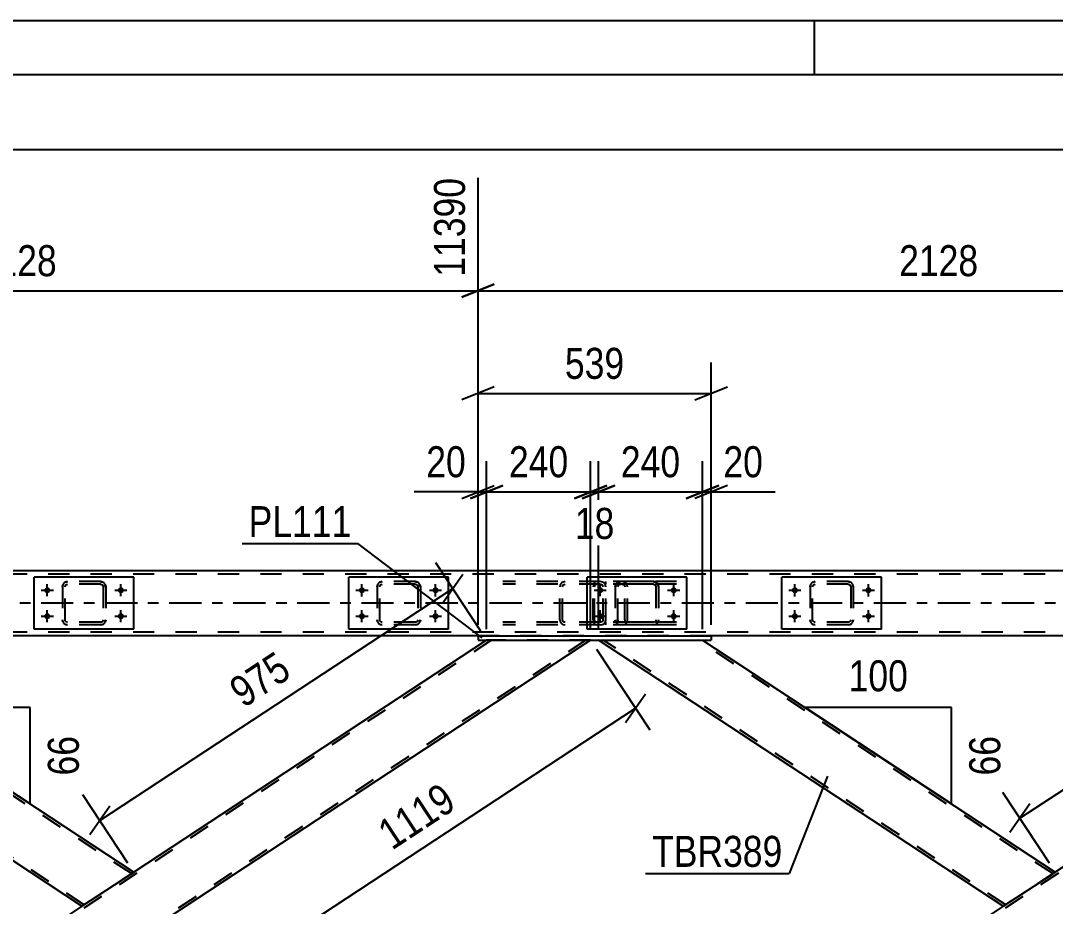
# Model space of a CAD drawing. Header units: millimetres. Extents: x -858 to 331, y -869 to -28.
# Drawn here: x -371.9 to -276.3, y -109.4 to -27.6 of the extents above; entities that cross this region are included whole.
import ezdxf

# ---------------------------------------------------------------- set-up
doc = ezdxf.new("R2010")
doc.units = ezdxf.units.MM
doc.linetypes.add('DXK_LINE_DOT2', pattern=[3.9198, 1.9599, -1.9599])
doc.linetypes.add('DXK_LINE_DOT3', pattern=[5.9187, 2.979, -0.9799, 0.9799, -0.9799])
doc.styles.add('Arial Narrow', font='ARIALN.TTF', dxfattribs={"height": 0.2})

# ---------------------------------------------------------------- blocks, each defined once
blk = doc.blocks.new('Unknown-570393797-1134')
at = {"color": 5, "linetype": 'Continuous'}
for p, q in [((331.435, -27.579), (-857.565, -27.579)), ((-298.565, -32.579), (-298.565, -27.579)), ((326.435, -32.579), (-852.565, -32.579))]:
    blk.add_line(p, q, dxfattribs=at)
blk = doc.blocks.new('Part-570393797-2631 - 2628')
at = {"color": 2, "linetype": 'Continuous'}
for p, q in [((-292.364, -79.008), (-301.564, -79.008)), ((-301.564, -83.808), (-301.564, -79.008)), ((-292.364, -83.808), (-292.364, -79.008)), ((-292.364, -83.808), (-301.564, -83.808))]:
    blk.add_line(p, q, dxfattribs=at)
blk = doc.blocks.new('Part-570393797-2632 - 2628')
at = {"color": 7, "linetype": 'DXK_LINE_DOT2'}
for p, q in [((-298.964, -79.888), (-298.928, -79.705)), ((-298.928, -79.705), (-298.964, -79.888)), ((-298.964, -79.888), (-298.964, -82.928)), ((-298.724, -79.888), (-298.706, -79.796)), ((-298.724, -82.928), (-298.724, -79.888)), ((-298.706, -79.796), (-298.654, -79.719)), ((-298.668, -79.445), (-298.484, -79.408)), ((-298.484, -79.408), (-298.668, -79.445)), ((-298.654, -79.719), (-298.576, -79.667)), ((-298.576, -79.667), (-298.484, -79.648)), ((-295.444, -79.408), (-298.484, -79.408)), ((-295.444, -79.648), (-298.484, -79.648)), ((-295.444, -79.408), (-295.261, -79.445)), ((-295.261, -79.445), (-295.444, -79.408)), ((-295.444, -79.648), (-295.352, -79.667)), ((-295.352, -79.667), (-295.274, -79.719)), ((-295.274, -79.719), (-295.222, -79.796)), ((-295.222, -79.796), (-295.204, -79.888)), ((-295.204, -79.888), (-295.204, -82.928)), ((-295.001, -79.705), (-294.964, -79.888)), ((-294.964, -79.888), (-295.001, -79.705)), ((-294.964, -79.888), (-294.964, -82.928)), ((-298.928, -83.112), (-298.964, -82.928)), ((-298.964, -82.928), (-298.928, -83.112)), ((-298.706, -83.02), (-298.724, -82.928)), ((-298.654, -83.098), (-298.706, -83.02)), ((-298.576, -83.15), (-298.654, -83.098)), ((-298.484, -83.168), (-298.576, -83.15)), ((-295.352, -83.15), (-295.444, -83.168)), ((-295.274, -83.098), (-295.352, -83.15)), ((-295.222, -83.02), (-295.274, -83.098)), ((-295.204, -82.928), (-295.222, -83.02)), ((-294.964, -82.928), (-295.001, -83.112)), ((-295.001, -83.112), (-294.964, -82.928)), ((-298.484, -83.408), (-298.668, -83.372)), ((-298.668, -83.372), (-298.484, -83.408)), ((-295.444, -83.168), (-298.484, -83.168)), ((-295.444, -83.408), (-298.484, -83.408)), ((-295.261, -83.372), (-295.444, -83.408)), ((-295.444, -83.408), (-295.261, -83.372))]:
    blk.add_line(p, q, dxfattribs=at)
at = {"color": 7, "linetype": 'DXK_LINE_DOT3'}
blk.add_line((-296.964, -81.408), (-296.964, -81.408), dxfattribs=at)
at = {"color": 7, "linetype": 'DXK_LINE_DOT2'}
for centre, start, end in [((-298.484, -79.888), 112.5, 157.5), ((-298.484, -79.888), 112.5, 157.5), ((-295.444, -79.888), 22.5, 67.5), ((-295.444, -79.888), 22.5, 67.5), ((-298.484, -82.928), 202.5, 247.5), ((-298.484, -82.928), 202.5, 247.5), ((-295.444, -82.928), 292.5, 337.5), ((-295.444, -82.928), 292.5, 337.5)]:
    blk.add_arc(centre, 0.48, start, end, dxfattribs=at)
blk = doc.blocks.new('Part-570393797-2636 - 2628')
at = {"color": 7, "linetype": 'DXK_LINE_DOT2'}
for p, q in [((-316.957, -79.887), (-316.92, -79.703)), ((-316.92, -79.703), (-316.957, -79.887)), ((-316.957, -79.887), (-316.957, -82.927)), ((-316.717, -79.887), (-316.699, -79.795)), ((-316.717, -82.927), (-316.717, -79.887)), ((-316.699, -79.795), (-316.646, -79.717)), ((-316.66, -79.443), (-316.477, -79.407)), ((-316.477, -79.407), (-316.66, -79.443)), ((-316.646, -79.717), (-316.569, -79.665)), ((-316.569, -79.665), (-316.477, -79.647)), ((-313.437, -79.407), (-316.477, -79.407)), ((-313.437, -79.647), (-316.477, -79.647)), ((-313.437, -79.407), (-313.253, -79.443)), ((-313.253, -79.443), (-313.437, -79.407)), ((-313.437, -79.647), (-313.345, -79.665)), ((-313.345, -79.665), (-313.267, -79.717)), ((-313.267, -79.717), (-313.215, -79.795)), ((-313.215, -79.795), (-313.197, -79.887)), ((-313.197, -79.887), (-313.197, -82.927)), ((-312.993, -79.703), (-312.957, -79.887)), ((-312.957, -79.887), (-312.993, -79.703)), ((-312.957, -79.887), (-312.957, -82.927)), ((-316.92, -83.11), (-316.957, -82.927)), ((-316.957, -82.927), (-316.92, -83.11)), ((-316.699, -83.019), (-316.717, -82.927)), ((-316.646, -83.096), (-316.699, -83.019)), ((-316.569, -83.149), (-316.646, -83.096)), ((-316.477, -83.167), (-316.569, -83.149)), ((-313.345, -83.149), (-313.437, -83.167)), ((-313.267, -83.096), (-313.345, -83.149)), ((-313.215, -83.019), (-313.267, -83.096)), ((-313.197, -82.927), (-313.215, -83.019)), ((-312.957, -82.927), (-312.993, -83.11)), ((-312.993, -83.11), (-312.957, -82.927)), ((-316.477, -83.407), (-316.66, -83.37)), ((-316.66, -83.37), (-316.477, -83.407)), ((-313.437, -83.167), (-316.477, -83.167)), ((-313.437, -83.407), (-316.477, -83.407)), ((-313.253, -83.37), (-313.437, -83.407)), ((-313.437, -83.407), (-313.253, -83.37))]:
    blk.add_line(p, q, dxfattribs=at)
at = {"color": 7, "linetype": 'DXK_LINE_DOT3'}
blk.add_line((-314.957, -81.407), (-314.957, -81.407), dxfattribs=at)
at = {"color": 7, "linetype": 'DXK_LINE_DOT2'}
for centre, start, end in [((-316.477, -79.887), 112.5, 157.5), ((-316.477, -79.887), 112.5, 157.5), ((-313.437, -79.887), 22.5, 67.5), ((-313.437, -79.887), 22.5, 67.5), ((-316.477, -82.927), 202.5, 247.5), ((-316.477, -82.927), 202.5, 247.5), ((-313.437, -82.927), 292.5, 337.5), ((-313.437, -82.927), 292.5, 337.5)]:
    blk.add_arc(centre, 0.48, start, end, dxfattribs=at)
blk = doc.blocks.new('Bolt-570393797-2643 - 2628')
at = {"linetype": 'Continuous'}
for points in [[(-340.364, -79.928, -1), (-340.364, -80.488, -1)], [(-333.564, -79.928, -1), (-333.564, -80.488, -1)], [(-340.364, -82.328, -1), (-340.364, -82.888, -1)], [(-333.564, -82.328, -1), (-333.564, -82.888, -1)]]:
    blk.add_hatch(color=1, dxfattribs=at).paths.add_polyline_path(points)
at = {"color": 1, "linetype": 'Continuous'}
for p, q in [((-340.924, -80.208), (-339.804, -80.208)), ((-340.364, -80.768), (-340.364, -79.648)), ((-334.124, -80.208), (-333.004, -80.208)), ((-333.564, -80.768), (-333.564, -79.648)), ((-340.364, -83.168), (-340.364, -82.048)), ((-333.564, -83.168), (-333.564, -82.048)), ((-340.924, -82.608), (-339.804, -82.608)), ((-334.124, -82.608), (-333.004, -82.608))]:
    blk.add_line(p, q, dxfattribs=at)
blk = doc.blocks.new('Bolt-570393797-2678 - 2628')
at = {"linetype": 'Continuous'}
for points in [[(-300.364, -79.928, -1), (-300.364, -80.488, -1)], [(-293.564, -79.928, -1), (-293.564, -80.488, -1)], [(-300.364, -82.328, -1), (-300.364, -82.888, -1)], [(-293.564, -82.328, -1), (-293.564, -82.888, -1)]]:
    blk.add_hatch(color=1, dxfattribs=at).paths.add_polyline_path(points)
at = {"color": 1, "linetype": 'Continuous'}
for p, q in [((-300.924, -80.208), (-299.804, -80.208)), ((-300.364, -80.768), (-300.364, -79.648)), ((-294.124, -80.208), (-293.004, -80.208)), ((-293.564, -80.768), (-293.564, -79.648)), ((-300.364, -83.168), (-300.364, -82.048)), ((-293.564, -83.168), (-293.564, -82.048)), ((-300.924, -82.608), (-299.804, -82.608)), ((-294.124, -82.608), (-293.004, -82.608))]:
    blk.add_line(p, q, dxfattribs=at)
blk = doc.blocks.new('Bolt-570393797-2719 - 2628')
at = {"linetype": 'Continuous'}
for points in [[(-318.357, -79.927, -1), (-318.357, -80.487, -1)], [(-311.557, -79.927, -1), (-311.557, -80.487, -1)], [(-318.357, -82.327, -1), (-318.357, -82.887, -1)], [(-311.557, -82.327, -1), (-311.557, -82.887, -1)]]:
    blk.add_hatch(color=1, dxfattribs=at).paths.add_polyline_path(points)
at = {"color": 1, "linetype": 'Continuous'}
for p, q in [((-318.917, -80.207), (-317.797, -80.207)), ((-318.357, -80.767), (-318.357, -79.647)), ((-312.117, -80.207), (-310.997, -80.207)), ((-311.557, -80.767), (-311.557, -79.647)), ((-318.357, -83.167), (-318.357, -82.047)), ((-311.557, -83.167), (-311.557, -82.047)), ((-318.917, -82.607), (-317.797, -82.607)), ((-312.117, -82.607), (-310.997, -82.607))]:
    blk.add_line(p, q, dxfattribs=at)
blk = doc.blocks.new('Part-570393797-2852 - 2628')
at = {"color": 7, "linetype": 'DXK_LINE_DOT2'}
for p, q in [((-318.977, -79.705), (-318.998, -79.888)), ((-318.998, -82.928), (-318.998, -79.888)), ((-318.919, -79.549), (-318.977, -79.705)), ((-318.832, -79.445), (-318.919, -79.549)), ((-318.863, -79.888), (-318.853, -79.796)), ((-318.863, -82.928), (-318.863, -79.888)), ((-318.853, -79.796), (-318.824, -79.719)), ((-318.729, -79.408), (-318.832, -79.445)), ((-318.824, -79.719), (-318.78, -79.667)), ((-318.78, -79.667), (-318.729, -79.648)), ((-311.287, -79.408), (-318.729, -79.408)), ((-311.287, -79.648), (-318.729, -79.648)), ((-317.831, -79.648), (-317.831, -79.408)), ((-316.129, -79.445), (-316.322, -79.408)), ((-316.322, -79.648), (-316.225, -79.667)), ((-316.225, -79.667), (-316.144, -79.719)), ((-316.144, -79.719), (-316.089, -79.796)), ((-316.089, -79.796), (-316.07, -79.888)), ((-316.07, -82.928), (-316.07, -79.888)), ((-315.818, -79.888), (-315.857, -79.705)), ((-315.818, -82.928), (-315.818, -79.888)), ((-318.998, -82.928), (-318.977, -83.112)), ((-318.977, -83.112), (-318.919, -83.268)), ((-318.853, -83.02), (-318.863, -82.928)), ((-318.824, -83.098), (-318.853, -83.02)), ((-318.78, -83.15), (-318.824, -83.098)), ((-318.729, -83.168), (-318.78, -83.15)), ((-316.225, -83.15), (-316.322, -83.168)), ((-316.144, -83.098), (-316.225, -83.15)), ((-316.089, -83.02), (-316.144, -83.098)), ((-316.07, -82.928), (-316.089, -83.02)), ((-315.857, -83.112), (-315.818, -82.928)), ((-318.919, -83.268), (-318.832, -83.372)), ((-318.832, -83.372), (-318.729, -83.408)), ((-311.287, -83.168), (-318.729, -83.168)), ((-311.287, -83.408), (-318.729, -83.408)), ((-317.831, -83.408), (-317.831, -83.168)), ((-316.322, -83.408), (-316.129, -83.372))]:
    blk.add_line(p, q, dxfattribs=at)
for centre, start, end in [((-316.307, -79.904), 23.89514, 68.84868), ((-316.307, -82.913), 291.15132, 336.10486)]:
    blk.add_arc(centre, 0.492, start, end, dxfattribs=at)
blk = doc.blocks.new('Part-570393797-2738 - 2628')
at = {"color": 7, "linetype": 'DXK_LINE_DOT2'}
for p, q in [((-124.364, -78.728), (-785.238, -78.728)), ((-124.364, -78.408), (-777.282, -78.408)), ((-124.364, -84.088), (-785.238, -84.088)), ((-308.095, -84.408), (-329.641, -84.408))]:
    blk.add_line(p, q, dxfattribs=at)
at = {"color": 2, "linetype": 'Continuous'}
for p, q in [((-215.396, -78.408), (-414.518, -78.408)), ((-329.641, -84.408), (-393.229, -84.408)), ((-244.507, -84.408), (-308.095, -84.408))]:
    blk.add_line(p, q, dxfattribs=at)
at = {"color": 7, "linetype": 'DXK_LINE_DOT3'}
blk.add_line((-124.364, -81.408), (-785.238, -81.408), dxfattribs=at)
blk = doc.blocks.new('Bolt-570393797-2810 - 2628')
at = {"linetype": 'Continuous'}
for points in [[(-369.437, -79.927, -1), (-369.437, -80.487, -1)], [(-362.637, -79.927, -1), (-362.637, -80.487, -1)], [(-369.437, -82.327, -1), (-369.437, -82.887, -1)], [(-362.637, -82.327, -1), (-362.637, -82.887, -1)]]:
    blk.add_hatch(color=1, dxfattribs=at).paths.add_polyline_path(points)
at = {"color": 1, "linetype": 'Continuous'}
for p, q in [((-369.997, -80.207), (-368.877, -80.207)), ((-369.437, -80.767), (-369.437, -79.647)), ((-363.197, -80.207), (-362.077, -80.207)), ((-362.637, -80.767), (-362.637, -79.647)), ((-369.437, -83.167), (-369.437, -82.047)), ((-362.637, -83.167), (-362.637, -82.047)), ((-369.997, -82.607), (-368.877, -82.607)), ((-363.197, -82.607), (-362.077, -82.607))]:
    blk.add_line(p, q, dxfattribs=at)
blk = doc.blocks.new('Part-570393797-2811 - 2628')
at = {"color": 2, "linetype": 'Continuous'}
for p, q in [((-361.437, -79.007), (-370.637, -79.007)), ((-370.637, -83.807), (-370.637, -79.007)), ((-361.437, -83.807), (-361.437, -79.007)), ((-361.437, -83.807), (-370.637, -83.807))]:
    blk.add_line(p, q, dxfattribs=at)
blk = doc.blocks.new('Part-570393797-2829 - 2628')
at = {"color": 7, "linetype": 'DXK_LINE_DOT2'}
for p, q in [((-243.27, -84.808), (-319.585, -135.007)), ((-234.536, -84.808), (-310.851, -135.007)), ((-234.099, -84.808), (-243.707, -84.808)), ((-276.301, -106.248), (-281.105, -109.408)), ((-271.497, -109.408), (-276.301, -112.568)), ((-318.868, -134.248), (-320.022, -135.007)), ((-310.414, -135.007), (-320.022, -135.007))]:
    blk.add_line(p, q, dxfattribs=at)
at = {"color": 2, "linetype": 'Continuous'}
for p, q in [((-243.707, -84.808), (-276.301, -106.248)), ((-234.099, -84.808), (-271.497, -109.408)), ((-281.105, -109.408), (-318.868, -134.248)), ((-276.301, -112.568), (-310.414, -135.007))]:
    blk.add_line(p, q, dxfattribs=at)
blk = doc.blocks.new('Part-570393797-2839 - 2628')
at = {"color": 2, "linetype": 'Continuous'}
for p, q in [((-332.364, -79.008), (-341.564, -79.008)), ((-341.564, -83.808), (-341.564, -79.008)), ((-332.364, -83.808), (-332.364, -79.008)), ((-332.364, -83.808), (-341.564, -83.808))]:
    blk.add_line(p, q, dxfattribs=at)
blk = doc.blocks.new('Part-570393797-2870 - 2628')
at = {"color": 7, "linetype": 'DXK_LINE_DOT2'}
for p, q in [((-328.404, -84.808), (-404.719, -135.007)), ((-319.67, -84.808), (-395.985, -135.007)), ((-319.233, -84.808), (-328.841, -84.808)), ((-361.435, -106.248), (-366.239, -109.408)), ((-356.631, -109.408), (-361.435, -112.568)), ((-404.002, -134.248), (-405.156, -135.007)), ((-395.548, -135.007), (-405.156, -135.007))]:
    blk.add_line(p, q, dxfattribs=at)
at = {"color": 2, "linetype": 'Continuous'}
for p, q in [((-328.841, -84.808), (-361.435, -106.248)), ((-319.233, -84.808), (-356.631, -109.408)), ((-366.239, -109.408), (-404.002, -134.248)), ((-361.435, -112.568), (-395.548, -135.007))]:
    blk.add_line(p, q, dxfattribs=at)
blk = doc.blocks.new('Part-570393797-2899 - 2628')
at = {"color": 2, "linetype": 'Continuous'}
for p, q in [((-281.105, -109.408), (-318.503, -84.808)), ((-308.895, -84.808), (-276.301, -106.248)), ((-281.105, -109.408), (-276.57, -106.426)), ((-276.334, -106.27), (-276.57, -106.426)), ((-276.301, -106.248), (-276.334, -106.27))]:
    blk.add_line(p, q, dxfattribs=at)
at = {"color": 7, "linetype": 'DXK_LINE_DOT2'}
for p, q in [((-318.503, -84.808), (-308.895, -84.808)), ((-280.886, -109.264), (-318.066, -84.808)), ((-276.519, -106.392), (-309.332, -84.808)), ((-276.57, -106.426), (-276.429, -106.332))]:
    blk.add_line(p, q, dxfattribs=at)
blk = doc.blocks.new('Part-570393797-2998 - 2628')
at = {"color": 2, "linetype": 'Continuous'}
for p, q in [((-310.357, -79.007), (-319.557, -79.007)), ((-319.557, -83.807), (-319.557, -79.007)), ((-310.357, -83.807), (-310.357, -79.007)), ((-310.357, -83.807), (-319.557, -83.807))]:
    blk.add_line(p, q, dxfattribs=at)
blk = doc.blocks.new('Part-570393797-3191 - 2628')
at = {"color": 7, "linetype": 'DXK_LINE_DOT2'}
for p, q in [((-318.342, -79.408), (-327.356, -79.408)), ((-318.342, -79.648), (-327.356, -79.648)), ((-322.049, -79.705), (-322.088, -79.888)), ((-322.088, -82.928), (-322.088, -79.888)), ((-321.833, -79.888), (-321.813, -79.796)), ((-321.833, -82.928), (-321.833, -79.888)), ((-321.813, -79.796), (-321.758, -79.719)), ((-321.577, -79.408), (-321.773, -79.445)), ((-321.758, -79.719), (-321.675, -79.667)), ((-321.675, -79.667), (-321.577, -79.648)), ((-318.147, -79.445), (-318.342, -79.408)), ((-318.342, -79.648), (-318.244, -79.667)), ((-318.244, -79.667), (-318.161, -79.719)), ((-318.161, -79.719), (-318.106, -79.796)), ((-318.106, -79.796), (-318.087, -79.888)), ((-318.087, -82.928), (-318.087, -79.888)), ((-317.831, -79.888), (-317.87, -79.705)), ((-317.831, -82.928), (-317.831, -79.888)), ((-322.088, -82.928), (-322.049, -83.112)), ((-321.813, -83.02), (-321.833, -82.928)), ((-321.758, -83.098), (-321.813, -83.02)), ((-321.675, -83.15), (-321.758, -83.098)), ((-321.577, -83.168), (-321.675, -83.15)), ((-318.244, -83.15), (-318.342, -83.168)), ((-318.161, -83.098), (-318.244, -83.15)), ((-318.106, -83.02), (-318.161, -83.098)), ((-318.087, -82.928), (-318.106, -83.02)), ((-317.87, -83.112), (-317.831, -82.928)), ((-318.342, -83.168), (-327.356, -83.168)), ((-318.342, -83.408), (-327.356, -83.408)), ((-321.773, -83.372), (-321.577, -83.408)), ((-318.342, -83.408), (-318.147, -83.372))]:
    blk.add_line(p, q, dxfattribs=at)
for centre, start, end in [((-321.597, -79.909), 110.75832, 155.68004), ((-318.322, -79.909), 24.31996, 69.24168), ((-321.597, -82.908), 204.31996, 249.24168), ((-318.322, -82.908), 290.75832, 335.68004)]:
    blk.add_arc(centre, 0.496, start, end, dxfattribs=at)
blk = doc.blocks.new('Part-570393797-3066 - 2628')
at = {"color": 2, "linetype": 'Continuous'}
for p, q in [((-366.239, -109.408), (-403.637, -84.808)), ((-394.029, -84.808), (-361.435, -106.248)), ((-366.239, -109.408), (-361.705, -106.426)), ((-361.468, -106.27), (-361.705, -106.426)), ((-361.435, -106.248), (-361.468, -106.27))]:
    blk.add_line(p, q, dxfattribs=at)
at = {"color": 7, "linetype": 'DXK_LINE_DOT2'}
for p, q in [((-403.637, -84.808), (-394.029, -84.808)), ((-366.021, -109.264), (-403.2, -84.808)), ((-361.653, -106.392), (-394.466, -84.808)), ((-361.705, -106.426), (-361.563, -106.332))]:
    blk.add_line(p, q, dxfattribs=at)
blk = doc.blocks.new('Part-570393797-3119 - 2628')
at = {"color": 2, "linetype": 'Continuous'}
for p, q in [((-329.641, -84.408), (-329.641, -84.808)), ((-329.641, -84.408), (-308.095, -84.408)), ((-329.641, -84.808), (-308.095, -84.808)), ((-308.095, -84.408), (-308.095, -84.808))]:
    blk.add_line(p, q, dxfattribs=at)
blk = doc.blocks.new('Part-570393797-3249 - 2628')
at = {"color": 7, "linetype": 'DXK_LINE_DOT2'}
for p, q in [((-338.964, -79.888), (-338.928, -79.705)), ((-338.928, -79.705), (-338.964, -79.888)), ((-338.964, -79.888), (-338.964, -82.928)), ((-338.724, -79.888), (-338.706, -79.796)), ((-338.724, -82.928), (-338.724, -79.888)), ((-338.706, -79.796), (-338.654, -79.719)), ((-338.668, -79.445), (-338.484, -79.408)), ((-338.484, -79.408), (-338.668, -79.445)), ((-338.654, -79.719), (-338.576, -79.667)), ((-338.576, -79.667), (-338.484, -79.648)), ((-335.444, -79.408), (-338.484, -79.408)), ((-335.444, -79.648), (-338.484, -79.648)), ((-335.444, -79.408), (-335.261, -79.445)), ((-335.261, -79.445), (-335.444, -79.408)), ((-335.444, -79.648), (-335.352, -79.667)), ((-335.352, -79.667), (-335.275, -79.719)), ((-335.275, -79.719), (-335.223, -79.796)), ((-335.223, -79.796), (-335.204, -79.888)), ((-335.204, -79.888), (-335.204, -82.928)), ((-335.001, -79.705), (-334.964, -79.888)), ((-334.964, -79.888), (-335.001, -79.705)), ((-334.964, -79.888), (-334.964, -82.928)), ((-338.928, -83.112), (-338.964, -82.928)), ((-338.964, -82.928), (-338.928, -83.112)), ((-338.706, -83.02), (-338.724, -82.928)), ((-338.654, -83.098), (-338.706, -83.02)), ((-338.576, -83.15), (-338.654, -83.098)), ((-338.484, -83.168), (-338.576, -83.15)), ((-335.352, -83.15), (-335.444, -83.168)), ((-335.275, -83.098), (-335.352, -83.15)), ((-335.223, -83.02), (-335.275, -83.098)), ((-335.204, -82.928), (-335.223, -83.02)), ((-334.964, -82.928), (-335.001, -83.112)), ((-335.001, -83.112), (-334.964, -82.928)), ((-338.484, -83.408), (-338.668, -83.372)), ((-338.668, -83.372), (-338.484, -83.408)), ((-335.444, -83.168), (-338.484, -83.168)), ((-335.444, -83.408), (-338.484, -83.408)), ((-335.261, -83.372), (-335.444, -83.408)), ((-335.444, -83.408), (-335.261, -83.372))]:
    blk.add_line(p, q, dxfattribs=at)
at = {"color": 7, "linetype": 'DXK_LINE_DOT3'}
blk.add_line((-336.964, -81.408), (-336.964, -81.408), dxfattribs=at)
at = {"color": 7, "linetype": 'DXK_LINE_DOT2'}
for centre, start, end in [((-338.484, -79.888), 112.5, 157.5), ((-338.484, -79.888), 112.5, 157.5), ((-335.444, -79.888), 22.5, 67.5), ((-335.444, -79.888), 22.5, 67.5), ((-338.484, -82.928), 202.5, 247.5), ((-338.484, -82.928), 202.5, 247.5), ((-335.444, -82.928), 292.5, 337.5), ((-335.444, -82.928), 292.5, 337.5)]:
    blk.add_arc(centre, 0.48, start, end, dxfattribs=at)
blk = doc.blocks.new('Part-570393797-3257 - 2628')
at = {"color": 7, "linetype": 'DXK_LINE_DOT2'}
for p, q in [((-368.037, -79.887), (-368.001, -79.703)), ((-368.001, -79.703), (-368.037, -79.887)), ((-368.037, -79.887), (-368.037, -82.927)), ((-367.797, -79.887), (-367.779, -79.795)), ((-367.797, -82.927), (-367.797, -79.887)), ((-367.779, -79.795), (-367.727, -79.717)), ((-367.741, -79.443), (-367.557, -79.407)), ((-367.557, -79.407), (-367.741, -79.443)), ((-367.727, -79.717), (-367.649, -79.665)), ((-367.649, -79.665), (-367.557, -79.647)), ((-364.517, -79.407), (-367.557, -79.407)), ((-364.517, -79.647), (-367.557, -79.647)), ((-364.517, -79.407), (-364.334, -79.443)), ((-364.334, -79.443), (-364.517, -79.407)), ((-364.517, -79.647), (-364.426, -79.665)), ((-364.426, -79.665), (-364.348, -79.717)), ((-364.348, -79.717), (-364.296, -79.795)), ((-364.296, -79.795), (-364.277, -79.887)), ((-364.277, -79.887), (-364.277, -82.927)), ((-364.074, -79.703), (-364.037, -79.887)), ((-364.037, -79.887), (-364.074, -79.703)), ((-364.037, -79.887), (-364.037, -82.927)), ((-368.001, -83.11), (-368.037, -82.927)), ((-368.037, -82.927), (-368.001, -83.11)), ((-367.779, -83.019), (-367.797, -82.927)), ((-367.727, -83.096), (-367.779, -83.019)), ((-367.649, -83.148), (-367.727, -83.096)), ((-367.557, -83.167), (-367.649, -83.148)), ((-364.426, -83.148), (-364.517, -83.167)), ((-364.348, -83.096), (-364.426, -83.148)), ((-364.296, -83.019), (-364.348, -83.096)), ((-364.277, -82.927), (-364.296, -83.019)), ((-364.037, -82.927), (-364.074, -83.11)), ((-364.074, -83.11), (-364.037, -82.927)), ((-367.557, -83.407), (-367.741, -83.37)), ((-367.741, -83.37), (-367.557, -83.407)), ((-364.517, -83.167), (-367.557, -83.167)), ((-364.517, -83.407), (-367.557, -83.407)), ((-364.334, -83.37), (-364.517, -83.407)), ((-364.517, -83.407), (-364.334, -83.37))]:
    blk.add_line(p, q, dxfattribs=at)
at = {"color": 7, "linetype": 'DXK_LINE_DOT3'}
blk.add_line((-366.037, -81.407), (-366.037, -81.407), dxfattribs=at)
at = {"color": 7, "linetype": 'DXK_LINE_DOT2'}
for centre, start, end in [((-367.557, -79.887), 112.5, 157.5), ((-367.557, -79.887), 112.5, 157.5), ((-364.517, -79.887), 22.5, 67.5), ((-364.517, -79.887), 22.5, 67.5), ((-367.557, -82.927), 202.5, 247.5), ((-367.557, -82.927), 202.5, 247.5), ((-364.517, -82.927), 292.5, 337.5), ((-364.517, -82.927), 292.5, 337.5)]:
    blk.add_arc(centre, 0.48, start, end, dxfattribs=at)
blk = doc.blocks.new('StraightDimension-570393797-4435 - 2628')
at = {"color": 7, "linetype": 'Continuous'}
for p, q in [((-318.684, -85.644), (-313.777, -93.103)), ((-316.02, -92.424), (-314.173, -89.772)), ((-352.494, -115.698), (-315.096, -91.098)), ((-356.082, -110.244), (-351.175, -117.703)), ((-351.57, -114.372), (-353.417, -117.023))]:
    blk.add_line(p, q, dxfattribs=at)
at = {"color": 0}
blk.add_wipeout([(-330.651, -100.432), (-332.959, -96.923), (-340.071, -101.601), (-337.763, -105.11)], dxfattribs=at)
at = {"color": 3, "style": 'Arial Narrow'}
blk.add_text('1119', height=2.8633, rotation=33.33468, dxfattribs=at).set_placement((-337.592, -104.279))
blk = doc.blocks.new('StraightDimension-570393797-4616 - 2628')
at = {"color": 7, "linetype": 'Continuous'}
for p, q in [((-329.641, -83.408), (-329.641, -42.093)), ((-414.775, -83.408), (-414.775, -43.922)), ((-413.275, -51.934), (-416.275, -53.134)), ((-414.775, -52.534), (-329.641, -52.534)), ((-331.141, -53.134), (-328.141, -51.934))]:
    blk.add_line(p, q, dxfattribs=at)
at = {"color": 0}
blk.add_wipeout([(-367.952, -51.784), (-367.952, -47.584), (-376.464, -47.584), (-376.464, -51.784)], dxfattribs=at)
at = {"color": 3, "style": 'Arial Narrow'}
blk.add_text('2128', height=2.8633, dxfattribs=at).set_placement((-375.864, -51.184))
at = {"color": 0, "linetype": 'Continuous'}
blk.add_wipeout([(-330.241, -41.493), (-334.441, -41.493), (-334.441, -51.834), (-330.241, -51.834)], dxfattribs=at)
at = {"color": 3, "linetype": 'Continuous', "style": 'Arial Narrow'}
blk.add_text('11390', height=2.8633, rotation=90.00021, dxfattribs=at).set_placement((-330.841, -51.234))
blk = doc.blocks.new('StraightDimension-570393797-3656 - 2628')
at = {"color": 7, "linetype": 'Continuous'}
for p, q in [((-318.503, -83.808), (-318.503, -68.263)), ((-308.895, -83.808), (-308.895, -68.263)), ((-320.003, -71.713), (-317.003, -70.513)), ((-307.395, -70.513), (-310.395, -71.713)), ((-318.503, -71.113), (-308.895, -71.113))]:
    blk.add_line(p, q, dxfattribs=at)
at = {"color": 0}
blk.add_wipeout([(-310.357, -70.363), (-310.357, -66.163), (-317.041, -66.163), (-317.041, -70.363)], dxfattribs=at)
at = {"color": 3, "style": 'Arial Narrow'}
blk.add_text('240', height=2.8633, dxfattribs=at).set_placement((-316.441, -69.763))
blk = doc.blocks.new('StraightDimension-570393797-3853 - 2628')
at = {"color": 7, "linetype": 'Continuous'}
for p, q in [((-329.391, -83.973), (-333.545, -77.657)), ((-332.903, -81.363), (-331.056, -78.712)), ((-364.573, -101.477), (-331.979, -80.038)), ((-361.985, -105.413), (-366.139, -99.096)), ((-363.65, -100.152), (-365.497, -102.803))]:
    blk.add_line(p, q, dxfattribs=at)
at = {"color": 0}
blk.add_wipeout([(-345.896, -88.294), (-348.204, -84.785), (-353.789, -88.459), (-351.481, -91.968)], dxfattribs=at)
at = {"color": 3, "style": 'Arial Narrow'}
blk.add_text('975', height=2.8633, rotation=33.33468, dxfattribs=at).set_placement((-351.309, -91.137))
blk = doc.blocks.new('StraightDimension-570393797-3630 - 2628')
at = {"color": 7, "linetype": 'Continuous'}
for p, q in [((-329.641, -83.408), (-329.641, -68.263)), ((-328.841, -83.808), (-328.841, -68.263)), ((-331.141, -71.713), (-328.141, -70.513)), ((-327.341, -70.513), (-330.341, -71.713)), ((-329.641, -71.113), (-335.547, -71.113)), ((-329.641, -71.113), (-335.547, -71.113)), ((-329.641, -71.113), (-328.841, -71.113))]:
    blk.add_line(p, q, dxfattribs=at)
at = {"color": 0}
blk.add_wipeout([(-330.166, -70.363), (-330.166, -66.163), (-335.022, -66.163), (-335.022, -70.363)], dxfattribs=at)
at = {"color": 3, "style": 'Arial Narrow'}
blk.add_text('20', height=2.8633, dxfattribs=at).set_placement((-334.422, -69.763))
blk = doc.blocks.new('StraightDimension-570393797-3646 - 2628')
at = {"color": 7, "linetype": 'Continuous'}
for p, q in [((-319.233, -83.808), (-319.233, -68.713)), ((-318.503, -83.808), (-318.503, -68.713)), ((-320.733, -71.713), (-317.733, -70.513)), ((-317.003, -70.513), (-320.003, -71.713)), ((-319.233, -71.113), (-318.503, -71.113))]:
    blk.add_line(p, q, dxfattribs=at)
at = {"color": 0}
blk.add_wipeout([(-316.44, -76.063), (-316.44, -71.863), (-321.296, -71.863), (-321.296, -76.063)], dxfattribs=at)
at = {"color": 3, "style": 'Arial Narrow'}
blk.add_text('18', height=2.8633, dxfattribs=at).set_placement((-320.696, -75.463))
blk = doc.blocks.new('StraightDimension-570393797-3638 - 2628')
at = {"color": 7, "linetype": 'Continuous'}
for p, q in [((-328.841, -83.808), (-328.841, -68.263)), ((-319.233, -83.808), (-319.233, -68.263)), ((-330.341, -71.713), (-327.341, -70.513)), ((-317.733, -70.513), (-320.733, -71.713)), ((-328.841, -71.113), (-319.233, -71.113))]:
    blk.add_line(p, q, dxfattribs=at)
at = {"color": 0}
blk.add_wipeout([(-320.695, -70.363), (-320.695, -66.163), (-327.379, -66.163), (-327.379, -70.363)], dxfattribs=at)
at = {"color": 3, "style": 'Arial Narrow'}
blk.add_text('240', height=2.8633, dxfattribs=at).set_placement((-326.779, -69.763))
blk = doc.blocks.new('StraightDimension-570393797-3664 - 2628')
at = {"color": 7, "linetype": 'Continuous'}
for p, q in [((-308.895, -83.808), (-308.895, -68.263)), ((-308.095, -83.408), (-308.095, -68.263)), ((-310.395, -71.713), (-307.395, -70.513)), ((-306.595, -70.513), (-309.595, -71.713)), ((-308.895, -71.113), (-308.095, -71.113)), ((-308.095, -71.113), (-302.189, -71.113)), ((-308.095, -71.113), (-302.189, -71.113))]:
    blk.add_line(p, q, dxfattribs=at)
at = {"color": 0}
blk.add_wipeout([(-302.714, -70.363), (-302.714, -66.163), (-307.57, -66.163), (-307.57, -70.363)], dxfattribs=at)
at = {"color": 3, "style": 'Arial Narrow'}
blk.add_text('20', height=2.8633, dxfattribs=at).set_placement((-306.97, -69.763))
blk = doc.blocks.new('StraightDimension-570393797-3673 - 2628')
at = {"color": 7, "linetype": 'Continuous'}
for p, q in [((-329.641, -83.408), (-329.641, -59.171)), ((-308.095, -83.408), (-308.095, -59.171)), ((-328.141, -61.421), (-331.141, -62.621)), ((-329.641, -62.021), (-308.095, -62.021)), ((-309.595, -62.621), (-306.595, -61.421))]:
    blk.add_line(p, q, dxfattribs=at)
at = {"color": 0}
blk.add_wipeout([(-315.526, -61.271), (-315.526, -57.071), (-322.21, -57.071), (-322.21, -61.271)], dxfattribs=at)
at = {"color": 3, "style": 'Arial Narrow'}
blk.add_text('539', height=2.8633, dxfattribs=at).set_placement((-321.61, -60.671))
blk = doc.blocks.new('AngleDimension-570393797-24740 - 2628')
at = {"color": 7, "linetype": 'Continuous'}
for p, q in [((-383.659, -91.629), (-384.556, -91.04)), ((-371.021, -91.04), (-384.556, -91.04)), ((-371.021, -99.943), (-384.556, -91.04)), ((-371.021, -99.943), (-371.021, -91.04))]:
    blk.add_line(p, q, dxfattribs=at)
at = {"color": 0}
for points in [[(-374.446, -90.14), (-374.446, -85.94), (-381.131, -85.94), (-381.131, -90.14)], [(-365.921, -93.063), (-370.121, -93.063), (-370.121, -97.919), (-365.921, -97.919)]]:
    blk.add_wipeout(points, dxfattribs=at)
at = {"color": 3, "style": 'Arial Narrow'}
blk.add_text('100', height=2.8633, dxfattribs=at).set_placement((-380.531, -89.54))
blk.add_text('66', height=2.8633, rotation=90.00021, dxfattribs=at).set_placement((-366.521, -97.319))
blk = doc.blocks.new('StraightDimension-570393797-4061 - 2628')
at = {"color": 7, "linetype": 'Continuous'}
blk.add_line((-786.038, -39.467), (-86.844, -39.467), dxfattribs=at)
blk = doc.blocks.new('StraightDimension-570393797-4525 - 2628')
at = {"color": 7, "linetype": 'Continuous'}
for p, q in [((-244.256, -83.973), (-248.544, -77.454)), ((-247.901, -81.161), (-246.054, -78.51)), ((-279.572, -101.275), (-246.978, -79.835)), ((-276.85, -105.413), (-281.138, -98.894)), ((-278.648, -99.95), (-280.495, -102.601))]:
    blk.add_line(p, q, dxfattribs=at)
at = {"color": 0}
blk.add_wipeout([(-260.895, -88.092), (-263.203, -84.583), (-268.787, -88.257), (-266.479, -91.766)], dxfattribs=at)
at = {"color": 3, "style": 'Arial Narrow'}
blk.add_text('975', height=2.8633, rotation=33.33468, dxfattribs=at).set_placement((-266.308, -90.935))
blk = doc.blocks.new('StraightDimension-570393797-4606 - 2628')
at = {"color": 7, "linetype": 'Continuous'}
for p, q in [((-329.641, -83.408), (-329.641, -42.093)), ((-244.507, -83.408), (-244.507, -42.093)), ((-328.141, -51.934), (-331.141, -53.134)), ((-329.641, -52.534), (-244.507, -52.534)), ((-246.007, -53.134), (-243.007, -51.934))]:
    blk.add_line(p, q, dxfattribs=at)
at = {"color": 0}
blk.add_wipeout([(-282.818, -51.784), (-282.818, -47.584), (-291.33, -47.584), (-291.33, -51.784)], dxfattribs=at)
at = {"color": 3, "style": 'Arial Narrow'}
blk.add_text('2128', height=2.8633, dxfattribs=at).set_placement((-290.73, -51.184))
at = {"color": 0, "linetype": 'Continuous'}
blk.add_wipeout([(-245.107, -41.493), (-249.307, -41.493), (-249.307, -51.834), (-245.107, -51.834)], dxfattribs=at)
at = {"color": 3, "linetype": 'Continuous', "style": 'Arial Narrow'}
blk.add_text('13518', height=2.8633, rotation=90.00021, dxfattribs=at).set_placement((-245.707, -51.234))
blk = doc.blocks.new('AngleDimension-570393797-24769 - 2628')
at = {"color": 7, "linetype": 'Continuous'}
for p, q in [((-298.525, -91.629), (-299.421, -91.04)), ((-285.887, -91.04), (-299.421, -91.04)), ((-285.887, -99.943), (-299.421, -91.04)), ((-285.887, -99.943), (-285.887, -91.04))]:
    blk.add_line(p, q, dxfattribs=at)
at = {"color": 0}
for points in [[(-289.312, -90.14), (-289.312, -85.94), (-295.996, -85.94), (-295.996, -90.14)], [(-280.787, -93.063), (-284.987, -93.063), (-284.987, -97.919), (-280.787, -97.919)]]:
    blk.add_wipeout(points, dxfattribs=at)
at = {"color": 3, "style": 'Arial Narrow'}
blk.add_text('100', height=2.8633, dxfattribs=at).set_placement((-295.396, -89.54))
blk.add_text('66', height=2.8633, rotation=90.00021, dxfattribs=at).set_placement((-281.387, -97.319))
blk = doc.blocks.new('Mark-570393797-2895 - 2628')
at = {"color": 30, "linetype": 'Continuous'}
for p in [(-297.344, -97.39), (-314.158, -106.363)]:
    blk.add_line(p, (-300.902, -106.363), dxfattribs=at)
at = {"color": 0}
blk.add_wipeout([(-301.502, -105.763), (-301.502, -102.763), (-313.558, -102.763), (-313.558, -105.763)], dxfattribs=at)
blk.add_wipeout([(-301.502, -105.763), (-301.502, -102.763), (-313.558, -102.763), (-313.558, -105.763)], dxfattribs=at)
at = {"color": 3, "style": 'Arial Narrow'}
blk.add_text('TBR389', height=2.8633, dxfattribs=at).set_placement((-313.558, -105.763))
blk = doc.blocks.new('Mark-570393797-3115 - 2628')
at = {"color": 30, "linetype": 'Continuous'}
for p in [(-351.435, -75.898), (-329.27, -84.611)]:
    blk.add_line(p, (-340.731, -75.898), dxfattribs=at)
at = {"color": 0}
blk.add_wipeout([(-341.331, -75.298), (-341.331, -72.298), (-350.835, -72.298), (-350.835, -75.298)], dxfattribs=at)
blk.add_wipeout([(-341.331, -75.298), (-341.331, -72.298), (-350.835, -72.298), (-350.835, -75.298)], dxfattribs=at)
at = {"color": 3, "style": 'Arial Narrow'}
blk.add_text('PL111', height=2.8633, dxfattribs=at).set_placement((-350.835, -75.298))

msp = doc.modelspace()

# ---------------------------------------------------------------- block references
for name in ['Unknown-570393797-1134', 'Part-570393797-2738 - 2628', 'Part-570393797-2811 - 2628', 'Part-570393797-2839 - 2628', 'Part-570393797-2998 - 2628', 'Part-570393797-2631 - 2628', 'Bolt-570393797-2810 - 2628', 'Part-570393797-3257 - 2628', 'Bolt-570393797-2643 - 2628', 'Part-570393797-3249 - 2628', 'Part-570393797-3191 - 2628', 'Part-570393797-2852 - 2628', 'Bolt-570393797-2719 - 2628', 'Part-570393797-2636 - 2628', 'Bolt-570393797-2678 - 2628', 'Part-570393797-2632 - 2628', 'Part-570393797-2870 - 2628', 'Part-570393797-3066 - 2628', 'Part-570393797-3119 - 2628', 'Part-570393797-2829 - 2628', 'Part-570393797-2899 - 2628']:
    msp.add_blockref(name, (0, 0))

# ---------------------------------------------------------------- next in the draw order: block references
for name in ['StraightDimension-570393797-4616 - 2628', 'StraightDimension-570393797-3656 - 2628', 'StraightDimension-570393797-4525 - 2628', 'StraightDimension-570393797-4435 - 2628']:
    msp.add_blockref(name, (0, 0))

# ---------------------------------------------------------------- next in the draw order: block references
for name in ['StraightDimension-570393797-3664 - 2628', 'StraightDimension-570393797-3646 - 2628', 'StraightDimension-570393797-3853 - 2628', 'AngleDimension-570393797-24769 - 2628']:
    msp.add_blockref(name, (0, 0))

# ---------------------------------------------------------------- next in the draw order: block references
for name in ['StraightDimension-570393797-3630 - 2628', 'AngleDimension-570393797-24740 - 2628', 'Mark-570393797-2895 - 2628']:
    msp.add_blockref(name, (0, 0))

# ---------------------------------------------------------------- next in the draw order: block references
msp.add_blockref('StraightDimension-570393797-3638 - 2628', (0, 0))

# ---------------------------------------------------------------- next in the draw order: block references
msp.add_blockref('StraightDimension-570393797-3673 - 2628', (0, 0))

# ---------------------------------------------------------------- next in the draw order: block references
msp.add_blockref('StraightDimension-570393797-4061 - 2628', (0, 0))

# ---------------------------------------------------------------- next in the draw order: block references
msp.add_blockref('StraightDimension-570393797-4606 - 2628', (0, 0))

# ---------------------------------------------------------------- next in the draw order: block references
msp.add_blockref('Mark-570393797-3115 - 2628', (0, 0))

doc.saveas('drawing.dxf')
